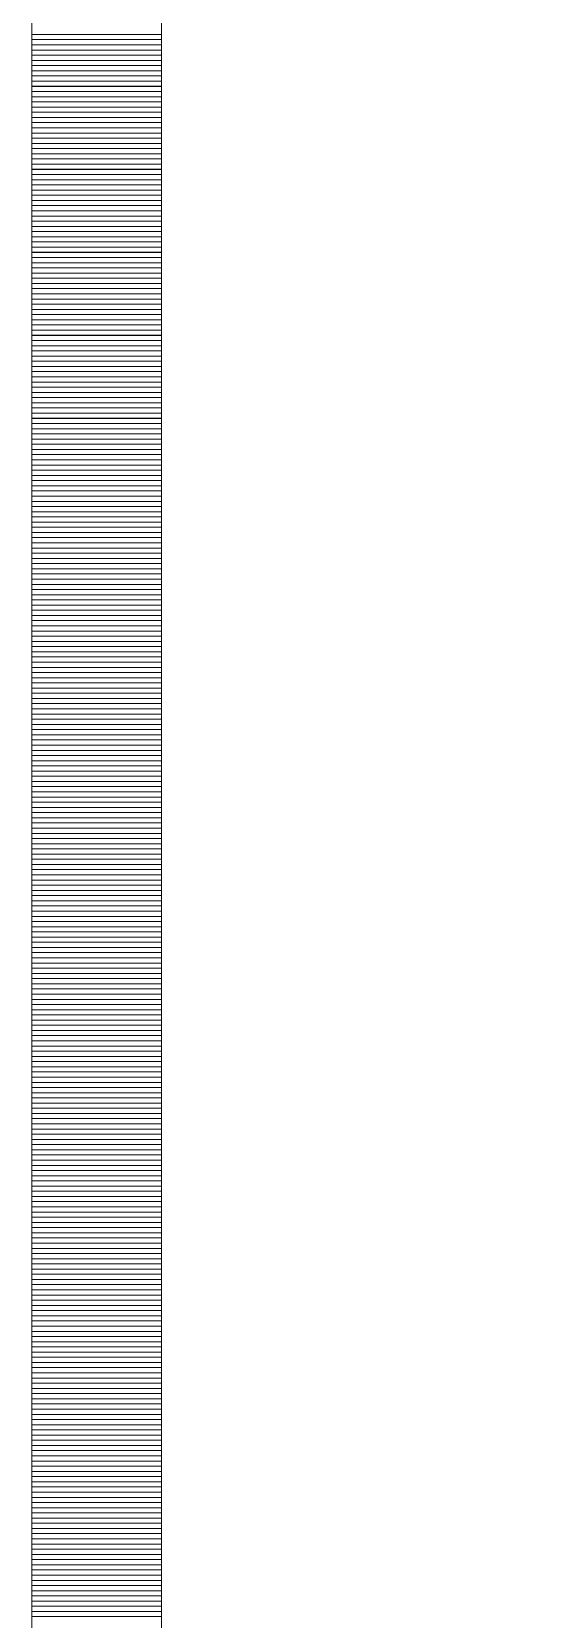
# Model space of a CAD drawing. Header units: millimetres. Extents: x 470010 to 1231400, y -134005 to 421770.
# Drawn here: x 806167.7 to 806266.3, y 165873.5 to 166179.5 of the extents above; entities that cross this region are included whole.
import ezdxf
from ezdxf.enums import TextEntityAlignment as Align

# ---------------------------------------------------------------- set-up
doc = ezdxf.new("R2010")
doc.units = ezdxf.units.MM
doc.linetypes.add('DASHED', pattern=[19.05, 12.7, -6.35])
doc.layers.get('Defpoints').update_dxf_attribs({"color": 140})
doc.layers.add('АР_Делит', color=120, linetype='Continuous', lineweight=0, plot=False)
doc.layers.add('АР_Тонкая', color=254, linetype='Continuous', lineweight=5)
doc.layers.add('АР_Штриховка', color=8, linetype='Continuous', lineweight=0)
doc.layers.add('РД_Оси_100', color=7, linetype='Continuous', lineweight=0, true_color=0x525252)
doc.styles.add('style1', font='ARIALN.TTF')

# ---------------------------------------------------------------- blocks, each defined once
blk = doc.blocks.new('СОШ_2200_АР_ОСИ_М100_28.05.24')
at = {"layer": 'АР_Делит', "color": 251, "linetype": 'DASHED', "true_color": 0x636466}
blk.add_lwpolyline([(114955, 135155), (114955, -355), (93595.036, -355), (93595.036, 13855), (94145, 13855), (94145, 68320), (66055, 68320), (66055, 13857.73), (83455, 13857.73), (83455, -355), (45245, -355), (45245, 13145), (44695, 13145), (44695, 26755), (45245, 26755), (45245, 68320), (20455, 68320), (20455, 26755), (27955, 26755), (27955, 13145), (-355, 13145), (-355, 100855)], dxfattribs=at)
blk = doc.blocks.new('A$C9108343f')
at = {"layer": 'АР_Тонкая', "color": 18, "linetype": 'Continuous', "lineweight": 5, "true_color": 0x000000}
for p, q in [((140449.09, 313879.49), (140449.09, 237679.49)), ((140474.09, 313879.49), (140474.09, 237679.49)), ((140474.09, 237679.49), (140474.09, 313879.49))]:
    blk.add_line(p, q, dxfattribs=at)
at = {"layer": 'АР_Штриховка', "color": 18, "linetype": 'Continuous', "lineweight": 0, "true_color": 0x000000}
for p, q in [((140449.09, 266545.24), (140474.09, 266545.24)), ((140449.09, 266544.24), (140474.09, 266544.24)), ((140449.09, 266543.24), (140474.09, 266543.24)), ((140449.09, 266542.24), (140474.09, 266542.24)), ((140449.09, 266541.24), (140474.09, 266541.24)), ((140449.09, 266540.24), (140474.09, 266540.24)), ((140449.09, 266539.24), (140474.09, 266539.24)), ((140449.09, 266538.24), (140474.09, 266538.24)), ((140449.09, 266537.24), (140474.09, 266537.24)), ((140449.09, 266536.24), (140474.09, 266536.24)), ((140449.09, 266535.24), (140474.09, 266535.24)), ((140449.09, 266534.24), (140474.09, 266534.24)), ((140449.09, 266533.24), (140474.09, 266533.24)), ((140449.09, 266532.24), (140474.09, 266532.24)), ((140449.09, 266531.24), (140474.09, 266531.24)), ((140449.09, 266530.24), (140474.09, 266530.24)), ((140449.09, 266529.24), (140474.09, 266529.24)), ((140449.09, 266528.24), (140474.09, 266528.24)), ((140449.09, 266527.24), (140474.09, 266527.24)), ((140449.09, 266526.24), (140474.09, 266526.24)), ((140449.09, 266525.24), (140474.09, 266525.24)), ((140449.09, 266524.24), (140474.09, 266524.24)), ((140449.09, 266523.24), (140474.09, 266523.24)), ((140449.09, 266522.24), (140474.09, 266522.24)), ((140449.09, 266521.24), (140474.09, 266521.24)), ((140449.09, 266520.24), (140474.09, 266520.24)), ((140449.09, 266519.24), (140474.09, 266519.24)), ((140449.09, 266518.24), (140474.09, 266518.24)), ((140449.09, 266517.24), (140474.09, 266517.24)), ((140449.09, 266516.24), (140474.09, 266516.24)), ((140449.09, 266515.24), (140474.09, 266515.24)), ((140449.09, 266514.24), (140474.09, 266514.24)), ((140449.09, 266513.24), (140474.09, 266513.24)), ((140449.09, 266512.24), (140474.09, 266512.24)), ((140449.09, 266511.24), (140474.09, 266511.24)), ((140449.09, 266510.24), (140474.09, 266510.24)), ((140449.09, 266509.24), (140474.09, 266509.24)), ((140449.09, 266508.24), (140474.09, 266508.24)), ((140449.09, 266507.24), (140474.09, 266507.24)), ((140449.09, 266506.24), (140474.09, 266506.24)), ((140449.09, 266505.24), (140474.09, 266505.24)), ((140449.09, 266504.24), (140474.09, 266504.24)), ((140449.09, 266503.24), (140474.09, 266503.24)), ((140449.09, 266502.24), (140474.09, 266502.24)), ((140449.09, 266501.24), (140474.09, 266501.24)), ((140449.09, 266500.24), (140474.09, 266500.24)), ((140449.09, 266499.24), (140474.09, 266499.24)), ((140449.09, 266498.24), (140474.09, 266498.24)), ((140449.09, 266497.24), (140474.09, 266497.24)), ((140449.09, 266496.24), (140474.09, 266496.24)), ((140449.09, 266495.24), (140474.09, 266495.24)), ((140449.09, 266494.24), (140474.09, 266494.24)), ((140449.09, 266493.24), (140474.09, 266493.24)), ((140449.09, 266492.24), (140474.09, 266492.24)), ((140449.09, 266491.24), (140474.09, 266491.24)), ((140449.09, 266490.24), (140474.09, 266490.24)), ((140449.09, 266489.24), (140474.09, 266489.24)), ((140449.09, 266488.24), (140474.09, 266488.24)), ((140449.09, 266487.24), (140474.09, 266487.24)), ((140449.09, 266486.24), (140474.09, 266486.24)), ((140449.09, 266485.24), (140474.09, 266485.24)), ((140449.09, 266484.24), (140474.09, 266484.24)), ((140449.09, 266483.24), (140474.09, 266483.24)), ((140449.09, 266482.24), (140474.09, 266482.24)), ((140449.09, 266481.24), (140474.09, 266481.24)), ((140449.09, 266480.24), (140474.09, 266480.24)), ((140449.09, 266479.24), (140474.09, 266479.24)), ((140449.09, 266478.24), (140474.09, 266478.24)), ((140449.09, 266477.24), (140474.09, 266477.24)), ((140449.09, 266476.24), (140474.09, 266476.24)), ((140449.09, 266475.24), (140474.09, 266475.24)), ((140449.09, 266474.24), (140474.09, 266474.24)), ((140449.09, 266473.24), (140474.09, 266473.24)), ((140449.09, 266472.24), (140474.09, 266472.24)), ((140449.09, 266471.24), (140474.09, 266471.24)), ((140449.09, 266470.24), (140474.09, 266470.24)), ((140449.09, 266469.24), (140474.09, 266469.24)), ((140449.09, 266468.24), (140474.09, 266468.24)), ((140449.09, 266467.24), (140474.09, 266467.24)), ((140449.09, 266466.24), (140474.09, 266466.24)), ((140449.09, 266465.24), (140474.09, 266465.24)), ((140449.09, 266464.24), (140474.09, 266464.24)), ((140449.09, 266463.24), (140474.09, 266463.24)), ((140449.09, 266462.24), (140474.09, 266462.24)), ((140449.09, 266461.24), (140474.09, 266461.24)), ((140449.09, 266460.24), (140474.09, 266460.24)), ((140449.09, 266459.24), (140474.09, 266459.24)), ((140449.09, 266458.24), (140474.09, 266458.24)), ((140449.09, 266457.24), (140474.09, 266457.24)), ((140449.09, 266456.24), (140474.09, 266456.24)), ((140449.09, 266455.24), (140474.09, 266455.24)), ((140449.09, 266454.24), (140474.09, 266454.24)), ((140449.09, 266453.24), (140474.09, 266453.24)), ((140449.09, 266452.24), (140474.09, 266452.24)), ((140449.09, 266451.24), (140474.09, 266451.24)), ((140449.09, 266450.24), (140474.09, 266450.24)), ((140449.09, 266449.24), (140474.09, 266449.24)), ((140449.09, 266448.24), (140474.09, 266448.24)), ((140449.09, 266447.24), (140474.09, 266447.24)), ((140449.09, 266446.24), (140474.09, 266446.24)), ((140449.09, 266445.24), (140474.09, 266445.24)), ((140449.09, 266444.24), (140474.09, 266444.24)), ((140449.09, 266443.24), (140474.09, 266443.24)), ((140449.09, 266442.24), (140474.09, 266442.24)), ((140449.09, 266441.24), (140474.09, 266441.24)), ((140449.09, 266440.24), (140474.09, 266440.24)), ((140449.09, 266439.24), (140474.09, 266439.24)), ((140449.09, 266438.24), (140474.09, 266438.24)), ((140449.09, 266437.24), (140474.09, 266437.24)), ((140449.09, 266436.24), (140474.09, 266436.24)), ((140449.09, 266435.24), (140474.09, 266435.24)), ((140449.09, 266434.24), (140474.09, 266434.24)), ((140449.09, 266433.24), (140474.09, 266433.24)), ((140449.09, 266432.24), (140474.09, 266432.24)), ((140449.09, 266431.24), (140474.09, 266431.24)), ((140449.09, 266430.24), (140474.09, 266430.24)), ((140449.09, 266429.24), (140474.09, 266429.24)), ((140449.09, 266428.24), (140474.09, 266428.24)), ((140449.09, 266427.24), (140474.09, 266427.24)), ((140449.09, 266426.24), (140474.09, 266426.24)), ((140449.09, 266425.24), (140474.09, 266425.24)), ((140449.09, 266424.24), (140474.09, 266424.24)), ((140449.09, 266423.24), (140474.09, 266423.24)), ((140449.09, 266422.24), (140474.09, 266422.24)), ((140449.09, 266421.24), (140474.09, 266421.24)), ((140449.09, 266420.24), (140474.09, 266420.24)), ((140449.09, 266419.24), (140474.09, 266419.24)), ((140449.09, 266418.24), (140474.09, 266418.24)), ((140449.09, 266417.24), (140474.09, 266417.24)), ((140449.09, 266416.24), (140474.09, 266416.24)), ((140449.09, 266415.24), (140474.09, 266415.24)), ((140449.09, 266414.24), (140474.09, 266414.24)), ((140449.09, 266413.24), (140474.09, 266413.24)), ((140449.09, 266412.24), (140474.09, 266412.24)), ((140449.09, 266411.24), (140474.09, 266411.24)), ((140449.09, 266410.24), (140474.09, 266410.24)), ((140449.09, 266409.24), (140474.09, 266409.24)), ((140449.09, 266408.24), (140474.09, 266408.24)), ((140449.09, 266407.24), (140474.09, 266407.24)), ((140449.09, 266406.24), (140474.09, 266406.24)), ((140449.09, 266405.24), (140474.09, 266405.24)), ((140449.09, 266404.24), (140474.09, 266404.24)), ((140449.09, 266403.24), (140474.09, 266403.24)), ((140449.09, 266402.24), (140474.09, 266402.24)), ((140449.09, 266401.24), (140474.09, 266401.24)), ((140449.09, 266400.24), (140474.09, 266400.24)), ((140449.09, 266399.24), (140474.09, 266399.24)), ((140449.09, 266398.24), (140474.09, 266398.24)), ((140449.09, 266397.24), (140474.09, 266397.24)), ((140449.09, 266396.24), (140474.09, 266396.24)), ((140449.09, 266395.24), (140474.09, 266395.24)), ((140449.09, 266394.24), (140474.09, 266394.24)), ((140449.09, 266393.24), (140474.09, 266393.24)), ((140449.09, 266392.24), (140474.09, 266392.24)), ((140449.09, 266391.24), (140474.09, 266391.24)), ((140449.09, 266390.24), (140474.09, 266390.24)), ((140449.09, 266389.24), (140474.09, 266389.24)), ((140449.09, 266388.24), (140474.09, 266388.24)), ((140449.09, 266387.24), (140474.09, 266387.24)), ((140449.09, 266386.24), (140474.09, 266386.24)), ((140449.09, 266385.24), (140474.09, 266385.24)), ((140449.09, 266384.24), (140474.09, 266384.24)), ((140449.09, 266383.24), (140474.09, 266383.24)), ((140449.09, 266382.24), (140474.09, 266382.24)), ((140449.09, 266381.24), (140474.09, 266381.24)), ((140449.09, 266380.24), (140474.09, 266380.24)), ((140449.09, 266379.24), (140474.09, 266379.24)), ((140449.09, 266378.24), (140474.09, 266378.24)), ((140449.09, 266377.24), (140474.09, 266377.24)), ((140449.09, 266376.24), (140474.09, 266376.24)), ((140449.09, 266375.24), (140474.09, 266375.24)), ((140449.09, 266374.24), (140474.09, 266374.24)), ((140449.09, 266373.24), (140474.09, 266373.24)), ((140449.09, 266372.24), (140474.09, 266372.24)), ((140449.09, 266371.24), (140474.09, 266371.24)), ((140449.09, 266370.24), (140474.09, 266370.24)), ((140449.09, 266369.24), (140474.09, 266369.24)), ((140449.09, 266368.24), (140474.09, 266368.24)), ((140449.09, 266367.24), (140474.09, 266367.24)), ((140449.09, 266366.24), (140474.09, 266366.24)), ((140449.09, 266365.24), (140474.09, 266365.24)), ((140449.09, 266364.24), (140474.09, 266364.24)), ((140449.09, 266363.24), (140474.09, 266363.24)), ((140449.09, 266362.24), (140474.09, 266362.24)), ((140449.09, 266361.24), (140474.09, 266361.24)), ((140449.09, 266360.24), (140474.09, 266360.24)), ((140449.09, 266359.24), (140474.09, 266359.24)), ((140449.09, 266358.24), (140474.09, 266358.24)), ((140449.09, 266357.24), (140474.09, 266357.24)), ((140449.09, 266356.24), (140474.09, 266356.24)), ((140449.09, 266355.24), (140474.09, 266355.24)), ((140449.09, 266354.24), (140474.09, 266354.24)), ((140449.09, 266353.24), (140474.09, 266353.24)), ((140449.09, 266352.24), (140474.09, 266352.24)), ((140449.09, 266351.24), (140474.09, 266351.24)), ((140449.09, 266350.24), (140474.09, 266350.24)), ((140449.09, 266349.24), (140474.09, 266349.24)), ((140449.09, 266348.24), (140474.09, 266348.24)), ((140449.09, 266347.24), (140474.09, 266347.24)), ((140449.09, 266346.24), (140474.09, 266346.24)), ((140449.09, 266345.24), (140474.09, 266345.24)), ((140449.09, 266344.24), (140474.09, 266344.24)), ((140449.09, 266343.24), (140474.09, 266343.24)), ((140449.09, 266342.24), (140474.09, 266342.24)), ((140449.09, 266341.24), (140474.09, 266341.24)), ((140449.09, 266340.24), (140474.09, 266340.24)), ((140449.09, 266339.24), (140474.09, 266339.24)), ((140449.09, 266338.24), (140474.09, 266338.24)), ((140449.09, 266337.24), (140474.09, 266337.24)), ((140449.09, 266336.24), (140474.09, 266336.24)), ((140449.09, 266335.24), (140474.09, 266335.24)), ((140449.09, 266334.24), (140474.09, 266334.24)), ((140449.09, 266333.24), (140474.09, 266333.24)), ((140449.09, 266332.24), (140474.09, 266332.24)), ((140449.09, 266331.24), (140474.09, 266331.24)), ((140449.09, 266330.24), (140474.09, 266330.24)), ((140449.09, 266329.24), (140474.09, 266329.24)), ((140449.09, 266328.24), (140474.09, 266328.24)), ((140449.09, 266327.24), (140474.09, 266327.24)), ((140449.09, 266326.24), (140474.09, 266326.24)), ((140449.09, 266325.24), (140474.09, 266325.24)), ((140449.09, 266324.24), (140474.09, 266324.24)), ((140449.09, 266323.24), (140474.09, 266323.24)), ((140449.09, 266322.24), (140474.09, 266322.24)), ((140449.09, 266321.24), (140474.09, 266321.24)), ((140449.09, 266320.24), (140474.09, 266320.24)), ((140449.09, 266319.24), (140474.09, 266319.24)), ((140449.09, 266318.24), (140474.09, 266318.24)), ((140449.09, 266317.24), (140474.09, 266317.24)), ((140449.09, 266316.24), (140474.09, 266316.24)), ((140449.09, 266315.24), (140474.09, 266315.24)), ((140449.09, 266314.24), (140474.09, 266314.24)), ((140449.09, 266313.24), (140474.09, 266313.24)), ((140449.09, 266312.24), (140474.09, 266312.24)), ((140449.09, 266311.24), (140474.09, 266311.24)), ((140449.09, 266310.24), (140474.09, 266310.24)), ((140449.09, 266309.24), (140474.09, 266309.24)), ((140449.09, 266308.24), (140474.09, 266308.24)), ((140449.09, 266307.24), (140474.09, 266307.24)), ((140449.09, 266306.24), (140474.09, 266306.24)), ((140449.09, 266305.24), (140474.09, 266305.24)), ((140449.09, 266304.24), (140474.09, 266304.24)), ((140449.09, 266303.24), (140474.09, 266303.24)), ((140449.09, 266302.24), (140474.09, 266302.24)), ((140449.09, 266301.24), (140474.09, 266301.24)), ((140449.09, 266300.24), (140474.09, 266300.24)), ((140449.09, 266299.24), (140474.09, 266299.24)), ((140449.09, 266298.24), (140474.09, 266298.24)), ((140449.09, 266297.24), (140474.09, 266297.24)), ((140449.09, 266296.24), (140474.09, 266296.24)), ((140449.09, 266295.24), (140474.09, 266295.24)), ((140449.09, 266294.24), (140474.09, 266294.24)), ((140449.09, 266293.24), (140474.09, 266293.24)), ((140449.09, 266292.24), (140474.09, 266292.24)), ((140449.09, 266291.24), (140474.09, 266291.24)), ((140449.09, 266290.24), (140474.09, 266290.24)), ((140449.09, 266289.24), (140474.09, 266289.24)), ((140449.09, 266288.24), (140474.09, 266288.24)), ((140449.09, 266287.24), (140474.09, 266287.24)), ((140449.09, 266286.24), (140474.09, 266286.24)), ((140449.09, 266285.24), (140474.09, 266285.24)), ((140449.09, 266284.24), (140474.09, 266284.24)), ((140449.09, 266283.24), (140474.09, 266283.24)), ((140449.09, 266282.24), (140474.09, 266282.24)), ((140449.09, 266281.24), (140474.09, 266281.24)), ((140449.09, 266280.24), (140474.09, 266280.24)), ((140449.09, 266279.24), (140474.09, 266279.24)), ((140449.09, 266278.24), (140474.09, 266278.24)), ((140449.09, 266277.24), (140474.09, 266277.24)), ((140449.09, 266276.24), (140474.09, 266276.24)), ((140449.09, 266275.24), (140474.09, 266275.24)), ((140449.09, 266274.24), (140474.09, 266274.24)), ((140449.09, 266273.24), (140474.09, 266273.24)), ((140449.09, 266272.24), (140474.09, 266272.24)), ((140449.09, 266271.24), (140474.09, 266271.24)), ((140449.09, 266270.24), (140474.09, 266270.24)), ((140449.09, 266269.24), (140474.09, 266269.24)), ((140449.09, 266268.24), (140474.09, 266268.24)), ((140449.09, 266267.24), (140474.09, 266267.24)), ((140449.09, 266266.24), (140474.09, 266266.24)), ((140449.09, 266265.24), (140474.09, 266265.24)), ((140449.09, 266264.24), (140474.09, 266264.24)), ((140449.09, 266263.24), (140474.09, 266263.24)), ((140449.09, 266262.24), (140474.09, 266262.24)), ((140449.09, 266261.24), (140474.09, 266261.24)), ((140449.09, 266260.24), (140474.09, 266260.24)), ((140449.09, 266259.24), (140474.09, 266259.24)), ((140449.09, 266258.24), (140474.09, 266258.24)), ((140449.09, 266257.24), (140474.09, 266257.24)), ((140449.09, 266256.24), (140474.09, 266256.24)), ((140449.09, 266255.24), (140474.09, 266255.24)), ((140449.09, 266254.24), (140474.09, 266254.24)), ((140449.09, 266253.24), (140474.09, 266253.24)), ((140449.09, 266252.24), (140474.09, 266252.24)), ((140449.09, 266251.24), (140474.09, 266251.24)), ((140449.09, 266250.24), (140474.09, 266250.24)), ((140449.09, 266249.24), (140474.09, 266249.24)), ((140449.09, 266248.24), (140474.09, 266248.24)), ((140449.09, 266247.24), (140474.09, 266247.24)), ((140449.09, 266246.24), (140474.09, 266246.24)), ((140449.09, 266245.24), (140474.09, 266245.24)), ((140449.09, 266244.24), (140474.09, 266244.24)), ((140449.09, 266243.24), (140474.09, 266243.24)), ((140449.09, 266242.24), (140474.09, 266242.24)), ((140449.09, 266241.24), (140474.09, 266241.24)), ((140449.09, 266240.24), (140474.09, 266240.24))]:
    blk.add_line(p, q, dxfattribs=at)
at = {"layer": 'РД_Оси_100'}
blk.add_blockref('СОШ_2200_АР_ОСИ_М100_28.05.24', (140804.09, 223079.49), dxfattribs=at)
at = {"layer": 'Defpoints', "color": 18, "true_color": 0x000000, "style": 'style1'}
for p in [(143949.34, 316089.12), (143974.98, 281639.5), (143890.4, 273244.71), (143839.99, 264276.81), (143967.75, 254892.38), (12251.96, 104178.14), (12382.58, 96023.14)]:
    blk.add_attdef('АР-ПОМЕЩЕНИЕ:НАИМЕНОВАНИЕ', text='', height=100, dxfattribs=at).set_placement(p, align=Align.MIDDLE)
at = {"layer": 'Defpoints', "color": 18, "true_color": 0x000000, "style": 'style1', "flags": 8}
for p in [(143951.3, 279099.09), (143848.34, 269251.11), (143875.33, 260094.25), (144049.74, 250824.7), (163419.28, 238153.36), (155897.46, 237965.97), (183037.2, 237965.97), (143342.94, 237876.19)]:
    blk.add_attdef('АР-ПОМЕЩЕНИЕ:НАИМЕНОВАНИЕ', text='', height=100, dxfattribs=at).set_placement(p, align=Align.MIDDLE)

msp = doc.modelspace()

# ---------------------------------------------------------------- linework, layer by layer
at = {"layer": 'АР_Тонкая', "color": 18, "linetype": 'Continuous', "lineweight": 5, "true_color": 0x000000}
for p, q in [((806167.706, 213513.251), (806167.706, 137313.251)), ((806192.706, 213513.251), (806192.706, 137313.251)), ((806192.706, 137313.251), (806192.706, 213513.251))]:
    msp.add_line(p, q, dxfattribs=at)
at = {"layer": 'АР_Штриховка', "color": 18, "linetype": 'Continuous', "lineweight": 0, "true_color": 0x000000}
for p, q in [((806167.706, 166179), (806192.706, 166179)), ((806167.706, 166178), (806192.706, 166178)), ((806167.706, 166177), (806192.706, 166177)), ((806167.706, 166176), (806192.706, 166176)), ((806167.706, 166175), (806192.706, 166175)), ((806167.706, 166174), (806192.706, 166174)), ((806167.706, 166173), (806192.706, 166173)), ((806167.706, 166172), (806192.706, 166172)), ((806167.706, 166171), (806192.706, 166171)), ((806167.706, 166170), (806192.706, 166170)), ((806167.706, 166169), (806192.706, 166169)), ((806167.706, 166168), (806192.706, 166168)), ((806167.706, 166167), (806192.706, 166167)), ((806167.706, 166166), (806192.706, 166166)), ((806167.706, 166165), (806192.706, 166165)), ((806167.706, 166164), (806192.706, 166164)), ((806167.706, 166163), (806192.706, 166163)), ((806167.706, 166162), (806192.706, 166162)), ((806167.706, 166161), (806192.706, 166161)), ((806167.706, 166160), (806192.706, 166160)), ((806167.706, 166159), (806192.706, 166159)), ((806167.706, 166158), (806192.706, 166158)), ((806167.706, 166157), (806192.706, 166157)), ((806167.706, 166156), (806192.706, 166156)), ((806167.706, 166155), (806192.706, 166155)), ((806167.706, 166154), (806192.706, 166154)), ((806167.706, 166153), (806192.706, 166153)), ((806167.706, 166152), (806192.706, 166152)), ((806167.706, 166151), (806192.706, 166151)), ((806167.706, 166150), (806192.706, 166150)), ((806167.706, 166149), (806192.706, 166149)), ((806167.706, 166148), (806192.706, 166148)), ((806167.706, 166147), (806192.706, 166147)), ((806167.706, 166146), (806192.706, 166146)), ((806167.706, 166145), (806192.706, 166145)), ((806167.706, 166144), (806192.706, 166144)), ((806167.706, 166143), (806192.706, 166143)), ((806167.706, 166142), (806192.706, 166142)), ((806167.706, 166141), (806192.706, 166141)), ((806167.706, 166140), (806192.706, 166140)), ((806167.706, 166139), (806192.706, 166139)), ((806167.706, 166138), (806192.706, 166138)), ((806167.706, 166137), (806192.706, 166137)), ((806167.706, 166136), (806192.706, 166136)), ((806167.706, 166135), (806192.706, 166135)), ((806167.706, 166134), (806192.706, 166134)), ((806167.706, 166133), (806192.706, 166133)), ((806167.706, 166132), (806192.706, 166132)), ((806167.706, 166131), (806192.706, 166131)), ((806167.706, 166130), (806192.706, 166130)), ((806167.706, 166129), (806192.706, 166129)), ((806167.706, 166128), (806192.706, 166128)), ((806167.706, 166127), (806192.706, 166127)), ((806167.706, 166126), (806192.706, 166126)), ((806167.706, 166125), (806192.706, 166125)), ((806167.706, 166124), (806192.706, 166124)), ((806167.706, 166123), (806192.706, 166123)), ((806167.706, 166122), (806192.706, 166122)), ((806167.706, 166121), (806192.706, 166121)), ((806167.706, 166120), (806192.706, 166120)), ((806167.706, 166119), (806192.706, 166119)), ((806167.706, 166118), (806192.706, 166118)), ((806167.706, 166117), (806192.706, 166117)), ((806167.706, 166116), (806192.706, 166116)), ((806167.706, 166115), (806192.706, 166115)), ((806167.706, 166114), (806192.706, 166114)), ((806167.706, 166113), (806192.706, 166113)), ((806167.706, 166112), (806192.706, 166112)), ((806167.706, 166111), (806192.706, 166111)), ((806167.706, 166110), (806192.706, 166110)), ((806167.706, 166109), (806192.706, 166109)), ((806167.706, 166108), (806192.706, 166108)), ((806167.706, 166107), (806192.706, 166107)), ((806167.706, 166106), (806192.706, 166106)), ((806167.706, 166105), (806192.706, 166105)), ((806167.706, 166104), (806192.706, 166104)), ((806167.706, 166103), (806192.706, 166103)), ((806167.706, 166102), (806192.706, 166102)), ((806167.706, 166101), (806192.706, 166101)), ((806167.706, 166100), (806192.706, 166100)), ((806167.706, 166099), (806192.706, 166099)), ((806167.706, 166098), (806192.706, 166098)), ((806167.706, 166097), (806192.706, 166097)), ((806167.706, 166096), (806192.706, 166096)), ((806167.706, 166095), (806192.706, 166095)), ((806167.706, 166094), (806192.706, 166094)), ((806167.706, 166093), (806192.706, 166093)), ((806167.706, 166092), (806192.706, 166092)), ((806167.706, 166091), (806192.706, 166091)), ((806167.706, 166090), (806192.706, 166090)), ((806167.706, 166089), (806192.706, 166089)), ((806167.706, 166088), (806192.706, 166088)), ((806167.706, 166087), (806192.706, 166087)), ((806167.706, 166086), (806192.706, 166086)), ((806167.706, 166085), (806192.706, 166085)), ((806167.706, 166084), (806192.706, 166084)), ((806167.706, 166083), (806192.706, 166083)), ((806167.706, 166082), (806192.706, 166082)), ((806167.706, 166081), (806192.706, 166081)), ((806167.706, 166080), (806192.706, 166080)), ((806167.706, 166079), (806192.706, 166079)), ((806167.706, 166078), (806192.706, 166078)), ((806167.706, 166077), (806192.706, 166077)), ((806167.706, 166076), (806192.706, 166076)), ((806167.706, 166075), (806192.706, 166075)), ((806167.706, 166074), (806192.706, 166074)), ((806167.706, 166073), (806192.706, 166073)), ((806167.706, 166072), (806192.706, 166072)), ((806167.706, 166071), (806192.706, 166071)), ((806167.706, 166070), (806192.706, 166070)), ((806167.706, 166069), (806192.706, 166069)), ((806167.706, 166068), (806192.706, 166068)), ((806167.706, 166067), (806192.706, 166067)), ((806167.706, 166066), (806192.706, 166066)), ((806167.706, 166065), (806192.706, 166065)), ((806167.706, 166064), (806192.706, 166064)), ((806167.706, 166063), (806192.706, 166063)), ((806167.706, 166062), (806192.706, 166062)), ((806167.706, 166061), (806192.706, 166061)), ((806167.706, 166060), (806192.706, 166060)), ((806167.706, 166059), (806192.706, 166059)), ((806167.706, 166058), (806192.706, 166058)), ((806167.706, 166057), (806192.706, 166057)), ((806167.706, 166056), (806192.706, 166056)), ((806167.706, 166055), (806192.706, 166055)), ((806167.706, 166054), (806192.706, 166054)), ((806167.706, 166053), (806192.706, 166053)), ((806167.706, 166052), (806192.706, 166052)), ((806167.706, 166051), (806192.706, 166051)), ((806167.706, 166050), (806192.706, 166050)), ((806167.706, 166049), (806192.706, 166049)), ((806167.706, 166048), (806192.706, 166048)), ((806167.706, 166047), (806192.706, 166047)), ((806167.706, 166046), (806192.706, 166046)), ((806167.706, 166045), (806192.706, 166045)), ((806167.706, 166044), (806192.706, 166044)), ((806167.706, 166043), (806192.706, 166043)), ((806167.706, 166042), (806192.706, 166042)), ((806167.706, 166041), (806192.706, 166041)), ((806167.706, 166040), (806192.706, 166040)), ((806167.706, 166039), (806192.706, 166039)), ((806167.706, 166038), (806192.706, 166038)), ((806167.706, 166037), (806192.706, 166037)), ((806167.706, 166036), (806192.706, 166036)), ((806167.706, 166035), (806192.706, 166035)), ((806167.706, 166034), (806192.706, 166034)), ((806167.706, 166033), (806192.706, 166033)), ((806167.706, 166032), (806192.706, 166032)), ((806167.706, 166031), (806192.706, 166031)), ((806167.706, 166030), (806192.706, 166030)), ((806167.706, 166029), (806192.706, 166029)), ((806167.706, 166028), (806192.706, 166028)), ((806167.706, 166027), (806192.706, 166027)), ((806167.706, 166026), (806192.706, 166026)), ((806167.706, 166025), (806192.706, 166025)), ((806167.706, 166024), (806192.706, 166024)), ((806167.706, 166023), (806192.706, 166023)), ((806167.706, 166022), (806192.706, 166022)), ((806167.706, 166021), (806192.706, 166021)), ((806167.706, 166020), (806192.706, 166020)), ((806167.706, 166019), (806192.706, 166019)), ((806167.706, 166018), (806192.706, 166018)), ((806167.706, 166017), (806192.706, 166017)), ((806167.706, 166016), (806192.706, 166016)), ((806167.706, 166015), (806192.706, 166015)), ((806167.706, 166014), (806192.706, 166014)), ((806167.706, 166013), (806192.706, 166013)), ((806167.706, 166012), (806192.706, 166012)), ((806167.706, 166011), (806192.706, 166011)), ((806167.706, 166010), (806192.706, 166010)), ((806167.706, 166009), (806192.706, 166009)), ((806167.706, 166008), (806192.706, 166008)), ((806167.706, 166007), (806192.706, 166007)), ((806167.706, 166006), (806192.706, 166006)), ((806167.706, 166005), (806192.706, 166005)), ((806167.706, 166004), (806192.706, 166004)), ((806167.706, 166003), (806192.706, 166003)), ((806167.706, 166002), (806192.706, 166002)), ((806167.706, 166001), (806192.706, 166001)), ((806167.706, 166000), (806192.706, 166000)), ((806167.706, 165999), (806192.706, 165999)), ((806167.706, 165998), (806192.706, 165998)), ((806167.706, 165997), (806192.706, 165997)), ((806167.706, 165996), (806192.706, 165996)), ((806167.706, 165995), (806192.706, 165995)), ((806167.706, 165994), (806192.706, 165994)), ((806167.706, 165993), (806192.706, 165993)), ((806167.706, 165992), (806192.706, 165992)), ((806167.706, 165991), (806192.706, 165991)), ((806167.706, 165990), (806192.706, 165990)), ((806167.706, 165989), (806192.706, 165989)), ((806167.706, 165988), (806192.706, 165988)), ((806167.706, 165987), (806192.706, 165987)), ((806167.706, 165986), (806192.706, 165986)), ((806167.706, 165985), (806192.706, 165985)), ((806167.706, 165984), (806192.706, 165984)), ((806167.706, 165983), (806192.706, 165983)), ((806167.706, 165982), (806192.706, 165982)), ((806167.706, 165981), (806192.706, 165981)), ((806167.706, 165980), (806192.706, 165980)), ((806167.706, 165979), (806192.706, 165979)), ((806167.706, 165978), (806192.706, 165978)), ((806167.706, 165977), (806192.706, 165977)), ((806167.706, 165976), (806192.706, 165976)), ((806167.706, 165975), (806192.706, 165975)), ((806167.706, 165974), (806192.706, 165974)), ((806167.706, 165973), (806192.706, 165973)), ((806167.706, 165972), (806192.706, 165972)), ((806167.706, 165971), (806192.706, 165971)), ((806167.706, 165970), (806192.706, 165970)), ((806167.706, 165969), (806192.706, 165969)), ((806167.706, 165968), (806192.706, 165968)), ((806167.706, 165967), (806192.706, 165967)), ((806167.706, 165966), (806192.706, 165966)), ((806167.706, 165965), (806192.706, 165965)), ((806167.706, 165964), (806192.706, 165964)), ((806167.706, 165963), (806192.706, 165963)), ((806167.706, 165962), (806192.706, 165962)), ((806167.706, 165961), (806192.706, 165961)), ((806167.706, 165960), (806192.706, 165960)), ((806167.706, 165959), (806192.706, 165959)), ((806167.706, 165958), (806192.706, 165958)), ((806167.706, 165957), (806192.706, 165957)), ((806167.706, 165956), (806192.706, 165956)), ((806167.706, 165955), (806192.706, 165955)), ((806167.706, 165954), (806192.706, 165954)), ((806167.706, 165953), (806192.706, 165953)), ((806167.706, 165952), (806192.706, 165952)), ((806167.706, 165951), (806192.706, 165951)), ((806167.706, 165950), (806192.706, 165950)), ((806167.706, 165949), (806192.706, 165949)), ((806167.706, 165948), (806192.706, 165948)), ((806167.706, 165947), (806192.706, 165947)), ((806167.706, 165946), (806192.706, 165946)), ((806167.706, 165945), (806192.706, 165945)), ((806167.706, 165944), (806192.706, 165944)), ((806167.706, 165943), (806192.706, 165943)), ((806167.706, 165942), (806192.706, 165942)), ((806167.706, 165941), (806192.706, 165941)), ((806167.706, 165940), (806192.706, 165940)), ((806167.706, 165939), (806192.706, 165939)), ((806167.706, 165938), (806192.706, 165938)), ((806167.706, 165937), (806192.706, 165937)), ((806167.706, 165936), (806192.706, 165936)), ((806167.706, 165935), (806192.706, 165935)), ((806167.706, 165934), (806192.706, 165934)), ((806167.706, 165933), (806192.706, 165933)), ((806167.706, 165932), (806192.706, 165932)), ((806167.706, 165931), (806192.706, 165931)), ((806167.706, 165930), (806192.706, 165930)), ((806167.706, 165929), (806192.706, 165929)), ((806167.706, 165928), (806192.706, 165928)), ((806167.706, 165927), (806192.706, 165927)), ((806167.706, 165926), (806192.706, 165926)), ((806167.706, 165925), (806192.706, 165925)), ((806167.706, 165924), (806192.706, 165924)), ((806167.706, 165923), (806192.706, 165923)), ((806167.706, 165922), (806192.706, 165922)), ((806167.706, 165921), (806192.706, 165921)), ((806167.706, 165920), (806192.706, 165920)), ((806167.706, 165919), (806192.706, 165919)), ((806167.706, 165918), (806192.706, 165918)), ((806167.706, 165917), (806192.706, 165917)), ((806167.706, 165916), (806192.706, 165916)), ((806167.706, 165915), (806192.706, 165915)), ((806167.706, 165914), (806192.706, 165914)), ((806167.706, 165913), (806192.706, 165913)), ((806167.706, 165912), (806192.706, 165912)), ((806167.706, 165911), (806192.706, 165911)), ((806167.706, 165910), (806192.706, 165910)), ((806167.706, 165909), (806192.706, 165909)), ((806167.706, 165908), (806192.706, 165908)), ((806167.706, 165907), (806192.706, 165907)), ((806167.706, 165906), (806192.706, 165906)), ((806167.706, 165905), (806192.706, 165905)), ((806167.706, 165904), (806192.706, 165904)), ((806167.706, 165903), (806192.706, 165903)), ((806167.706, 165902), (806192.706, 165902)), ((806167.706, 165901), (806192.706, 165901)), ((806167.706, 165900), (806192.706, 165900)), ((806167.706, 165899), (806192.706, 165899)), ((806167.706, 165898), (806192.706, 165898)), ((806167.706, 165897), (806192.706, 165897)), ((806167.706, 165896), (806192.706, 165896)), ((806167.706, 165895), (806192.706, 165895)), ((806167.706, 165894), (806192.706, 165894)), ((806167.706, 165893), (806192.706, 165893)), ((806167.706, 165892), (806192.706, 165892)), ((806167.706, 165891), (806192.706, 165891)), ((806167.706, 165890), (806192.706, 165890)), ((806167.706, 165889), (806192.706, 165889)), ((806167.706, 165888), (806192.706, 165888)), ((806167.706, 165887), (806192.706, 165887)), ((806167.706, 165886), (806192.706, 165886)), ((806167.706, 165885), (806192.706, 165885)), ((806167.706, 165884), (806192.706, 165884)), ((806167.706, 165883), (806192.706, 165883)), ((806167.706, 165882), (806192.706, 165882)), ((806167.706, 165881), (806192.706, 165881)), ((806167.706, 165880), (806192.706, 165880)), ((806167.706, 165879), (806192.706, 165879)), ((806167.706, 165878), (806192.706, 165878)), ((806167.706, 165877), (806192.706, 165877)), ((806167.706, 165876), (806192.706, 165876)), ((806167.706, 165875), (806192.706, 165875)), ((806167.706, 165874), (806192.706, 165874))]:
    msp.add_line(p, q, dxfattribs=at)

# ---------------------------------------------------------------- block references
msp.add_blockref('A$C9108343f', (665718.612, -100366.242))
at = {"layer": 'РД_Оси_100'}
msp.add_blockref('СОШ_2200_АР_ОСИ_М100_28.05.24', (806522.706, 122713.251), dxfattribs=at)

doc.saveas('drawing.dxf')
